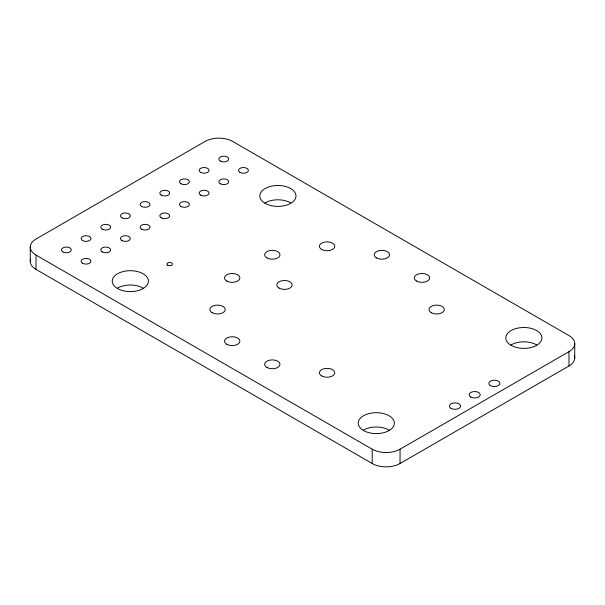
<?xml version="1.0" encoding="UTF-8"?>
<svg xmlns="http://www.w3.org/2000/svg" width="605" height="605" viewBox="0 0 605 605"><rect width="100%" height="100%" fill="white"/><g stroke="black" fill="none" stroke-linecap="round" stroke-linejoin="round"><path stroke-width="0.91" d="M36.013 255.091L372.211 449.197A19.678 11.359 0 0 0 400.041 449.197L568.987 351.656A19.678 11.359 0 0 0 568.987 335.594L232.789 141.487A19.678 11.359 0 0 0 204.959 141.487L36.013 239.028A19.678 11.359 0 0 0 36.013 255.091L36.013 269.406L372.211 463.513A19.678 11.359 0 0 0 400.041 463.513L568.987 365.972A19.678 11.359 0 0 0 574.372 355.725M574.75 343.625L574.75 357.941M568.987 351.656L568.987 365.972M400.041 449.197L400.041 463.513M372.211 449.197L372.211 463.513M30.25 247.059L30.25 261.375M36.013 269.406A19.678 11.359 0 0 1 30.628 259.159M363.499 430.079A18.09 10.444 0 0 1 389.083 430.079M511.081 344.873A18.09 10.444 0 0 1 536.658 344.873M265.111 202.864A18.09 10.444 0 0 1 290.695 202.864M117.536 288.071A18.09 10.444 0 0 1 143.113 288.071M363.499 430.533A18.09 10.444 0 0 0 393.764 425.852A18.09 10.444 0 0 0 371.606 413.064A18.09 10.444 0 0 0 363.499 430.533M511.081 345.326A18.09 10.444 0 0 0 541.339 340.645A18.09 10.444 0 0 0 519.188 327.857A18.09 10.444 0 0 0 511.081 345.326M265.111 203.325A18.09 10.444 0 0 0 295.376 198.644A18.09 10.444 0 0 0 273.226 185.848A18.09 10.444 0 0 0 265.111 203.325M117.536 288.524A18.09 10.444 0 0 0 147.794 283.843A18.09 10.444 0 0 0 125.643 271.055A18.09 10.444 0 0 0 117.536 288.524M167.714 265.24A2.783 1.603 0 0 0 172.364 264.521A2.783 1.603 0 0 0 168.961 262.547A2.783 1.603 0 0 0 167.714 265.24M451.065 408.383A5.566 3.214 0 0 0 460.375 406.938A5.566 3.214 0 0 0 453.561 403.006A5.566 3.214 0 0 0 451.065 408.383M470.743 397.024A5.566 3.214 0 0 0 480.052 395.579A5.566 3.214 0 0 0 473.239 391.647A5.566 3.214 0 0 0 470.743 397.024M490.421 385.657A5.566 3.214 0 0 0 499.73 384.22A5.566 3.214 0 0 0 492.916 380.288A5.566 3.214 0 0 0 490.421 385.657M62.89 251.914A4.931 2.843 0 0 0 71.133 250.636A4.931 2.843 0 0 0 65.098 247.15A4.931 2.843 0 0 0 62.89 251.914M82.567 263.273A4.931 2.843 0 0 0 90.81 261.995A4.931 2.843 0 0 0 84.776 258.509A4.931 2.843 0 0 0 82.567 263.273M82.567 240.556A4.931 2.843 0 0 0 90.81 239.277A4.931 2.843 0 0 0 84.776 235.791A4.931 2.843 0 0 0 82.567 240.556M102.245 251.914A4.931 2.843 0 0 0 110.488 250.636A4.931 2.843 0 0 0 104.453 247.15A4.931 2.843 0 0 0 102.245 251.914M121.915 240.556A4.931 2.843 0 0 0 130.166 239.277A4.931 2.843 0 0 0 124.131 235.791A4.931 2.843 0 0 0 121.915 240.556M102.245 229.197A4.931 2.843 0 0 0 110.488 227.919A4.931 2.843 0 0 0 104.453 224.432A4.931 2.843 0 0 0 102.245 229.197M141.593 229.197A4.931 2.843 0 0 0 149.843 227.919A4.931 2.843 0 0 0 143.808 224.432A4.931 2.843 0 0 0 141.593 229.197M121.915 217.83A4.931 2.843 0 0 0 130.166 216.56A4.931 2.843 0 0 0 124.131 213.073A4.931 2.843 0 0 0 121.915 217.83M161.27 217.83A4.931 2.843 0 0 0 169.521 216.56A4.931 2.843 0 0 0 163.486 213.073A4.931 2.843 0 0 0 161.27 217.83M141.593 206.471A4.931 2.843 0 0 0 149.843 205.193A4.931 2.843 0 0 0 143.808 201.707A4.931 2.843 0 0 0 141.593 206.471M180.948 206.471A4.931 2.843 0 0 0 189.199 205.193A4.931 2.843 0 0 0 183.164 201.707A4.931 2.843 0 0 0 180.948 206.471M161.27 195.112A4.931 2.843 0 0 0 169.521 193.834A4.931 2.843 0 0 0 163.486 190.348A4.931 2.843 0 0 0 161.27 195.112M180.948 183.754A4.931 2.843 0 0 0 189.199 182.476A4.931 2.843 0 0 0 183.164 178.989A4.931 2.843 0 0 0 180.948 183.754M200.626 195.112A4.931 2.843 0 0 0 208.876 193.834A4.931 2.843 0 0 0 202.841 190.348A4.931 2.843 0 0 0 200.626 195.112M200.626 172.387A4.931 2.843 0 0 0 208.876 171.117A4.931 2.843 0 0 0 202.841 167.63A4.931 2.843 0 0 0 200.626 172.387M220.303 183.754A4.931 2.843 0 0 0 228.554 182.476A4.931 2.843 0 0 0 222.511 178.989A4.931 2.843 0 0 0 220.303 183.754M220.303 161.028A4.931 2.843 0 0 0 228.554 159.75A4.931 2.843 0 0 0 222.511 156.264A4.931 2.843 0 0 0 220.303 161.028M239.981 172.387A4.931 2.843 0 0 0 248.232 171.117A4.931 2.843 0 0 0 242.189 167.63A4.931 2.843 0 0 0 239.981 172.387M321.671 375.924A7.668 4.424 0 0 0 334.505 373.943A7.668 4.424 0 0 0 325.112 368.521A7.668 4.424 0 0 0 321.671 375.924M266.896 367.454A7.668 4.424 0 0 0 279.729 365.465A7.668 4.424 0 0 0 270.337 360.043A7.668 4.424 0 0 0 266.896 367.454M226.799 344.298A7.668 4.424 0 0 0 239.625 342.317A7.668 4.424 0 0 0 230.233 336.894A7.668 4.424 0 0 0 226.799 344.298M212.113 312.672A7.668 4.424 0 0 0 224.947 310.69A7.668 4.424 0 0 0 215.554 305.268A7.668 4.424 0 0 0 212.113 312.672M226.799 281.053A7.668 4.424 0 0 0 239.625 279.064A7.668 4.424 0 0 0 230.233 273.641A7.668 4.424 0 0 0 226.799 281.053M266.896 257.896A7.668 4.424 0 0 0 279.729 255.915A7.668 4.424 0 0 0 270.337 250.493A7.668 4.424 0 0 0 266.896 257.896M321.671 249.426A7.668 4.424 0 0 0 334.505 247.437A7.668 4.424 0 0 0 325.112 242.015A7.668 4.424 0 0 0 321.671 249.426M376.454 257.896A7.668 4.424 0 0 0 389.28 255.915A7.668 4.424 0 0 0 379.887 250.493A7.668 4.424 0 0 0 376.454 257.896M416.55 281.053A7.668 4.424 0 0 0 429.384 279.064A7.668 4.424 0 0 0 419.991 273.641A7.668 4.424 0 0 0 416.55 281.053M431.229 312.672A7.668 4.424 0 0 0 444.062 310.69A7.668 4.424 0 0 0 434.67 305.268A7.668 4.424 0 0 0 431.229 312.672M279.064 288.078A7.668 4.424 0 0 0 291.897 286.089A7.668 4.424 0 0 0 282.505 280.667A7.668 4.424 0 0 0 279.064 288.078"/></g></svg>
